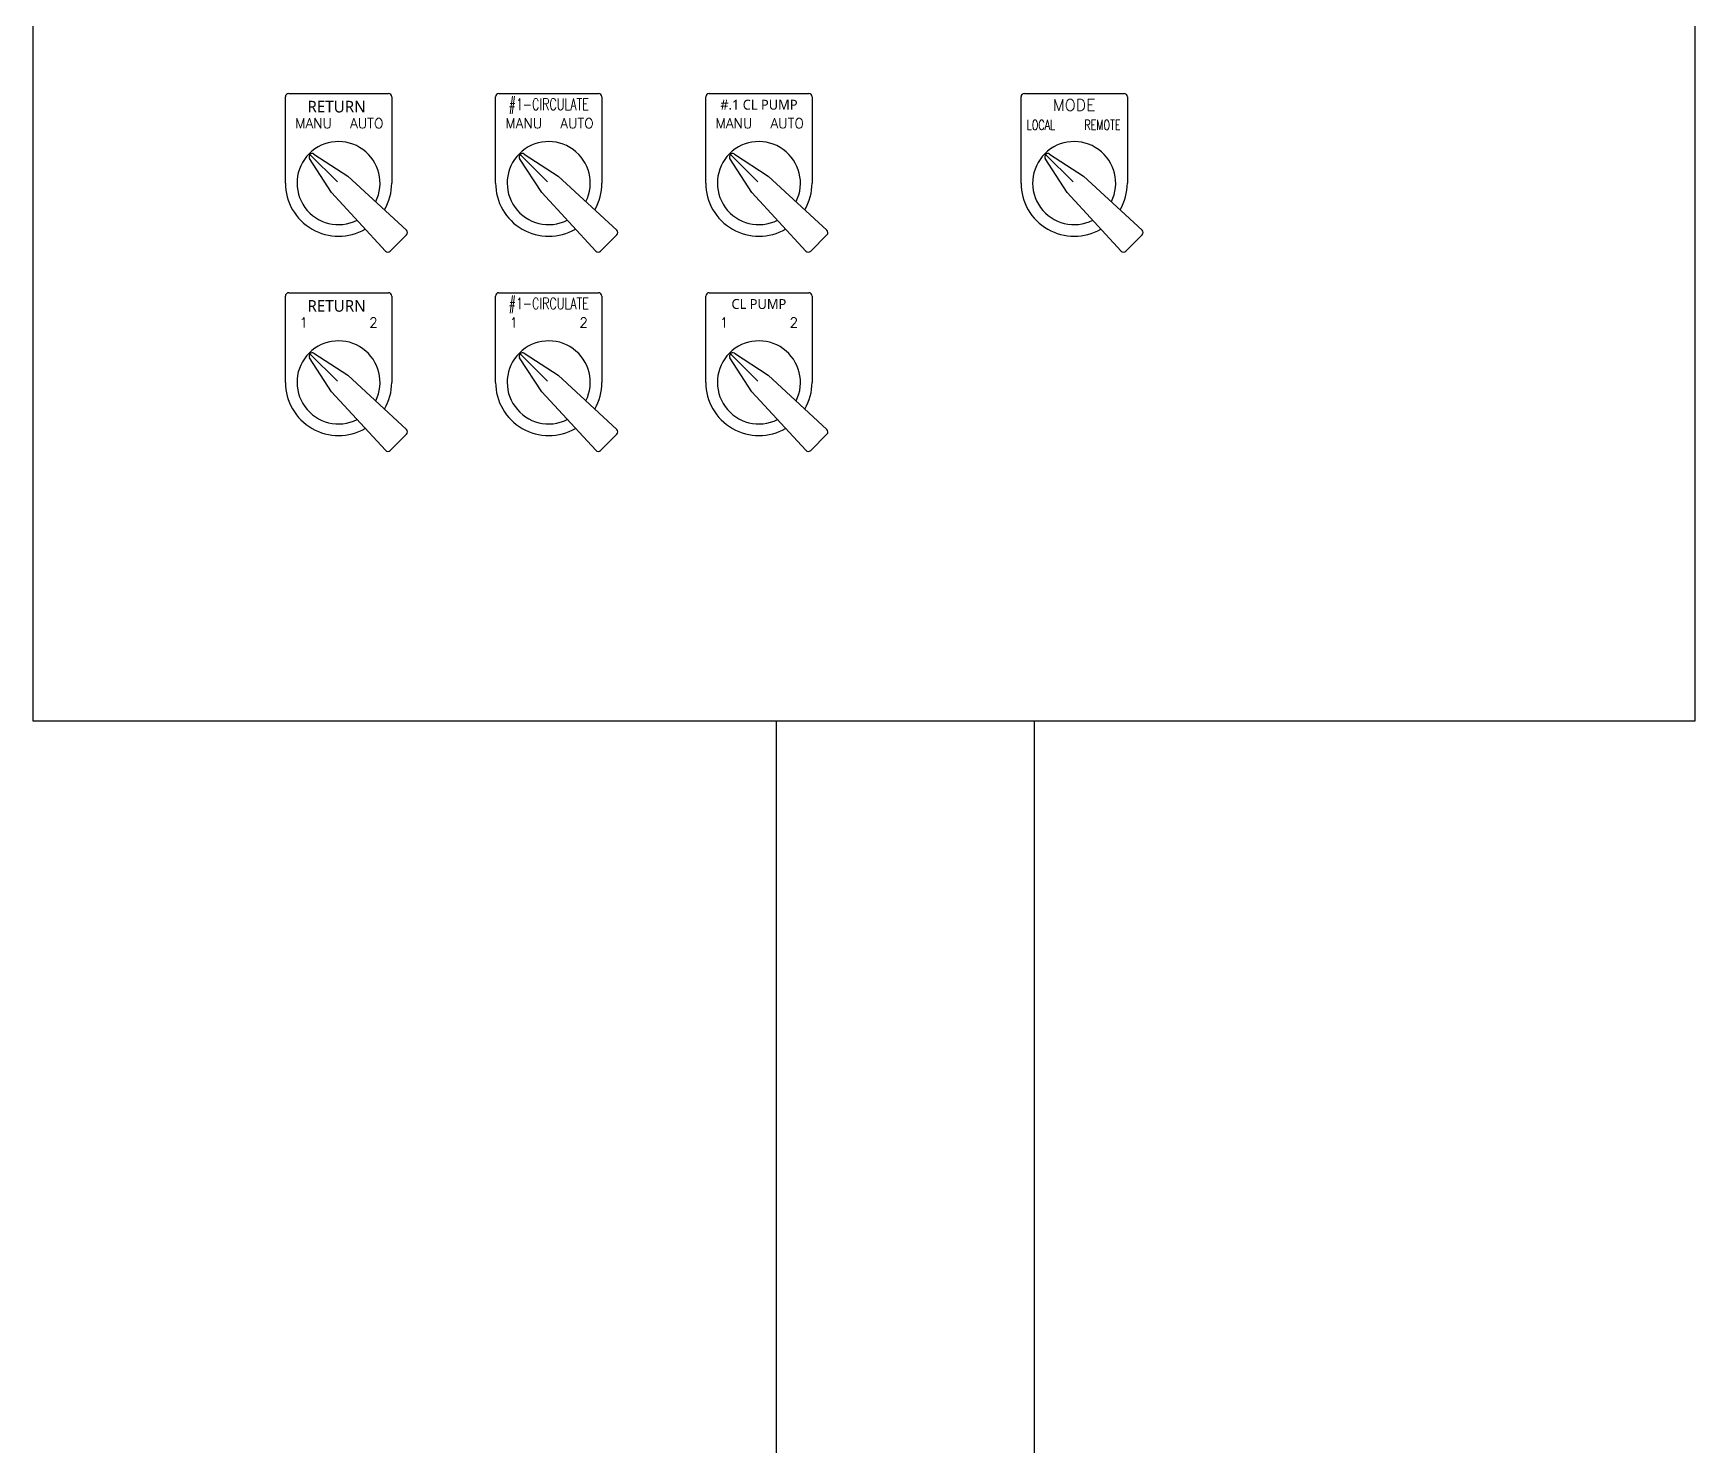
# Model space of a CAD drawing. Header units: millimetres. Extents: x 98929 to 11941380, y 952 to 54154.
# Drawn here: x 307367 to 308224, y 8995 to 9724 of the extents above; entities that cross this region are included whole.
import ezdxf
from ezdxf.enums import TextEntityAlignment as Align

# ---------------------------------------------------------------- set-up
doc = ezdxf.new("R2010")
doc.units = ezdxf.units.MM
doc.layers.add('Default', color=7, linetype='Continuous')
doc.styles.add('ROMANT', font='romant')
doc.styles.add('STYLE1', font='malgun.ttf', dxfattribs={"height": 2.5})

msp = doc.modelspace()

# ---------------------------------------------------------------- linework, layer by layer
at = {"color": 7, "lineweight": -3}
for p, q in [((307366.6, 9369.13), (307366.6, 10515.56)), ((308223.74, 10515.56), (308223.74, 9369.13)), ((307496.67, 9646.85), (307496.67, 9691.42)), ((307498.38, 9693.13), (307549.81, 9693.13)), ((307551.53, 9691.42), (307551.53, 9646.85)), ((307605.1, 9646.85), (307605.1, 9691.42)), ((307606.81, 9693.13), (307658.24, 9693.13)), ((307659.95, 9691.42), (307659.95, 9646.85)), ((307713.53, 9646.85), (307713.53, 9691.42)), ((307715.24, 9693.13), (307766.67, 9693.13)), ((307768.38, 9691.42), (307768.38, 9646.85)), ((307876.17, 9646.85), (307876.17, 9691.42)), ((307877.88, 9693.13), (307929.31, 9693.13)), ((307931.03, 9691.42), (307931.03, 9646.85)), ((307509.36, 9661.58), (307523.49, 9647.45)), ((307511.43, 9661.85), (307528.95, 9650.48)), ((307617.79, 9661.58), (307631.92, 9647.45)), ((307619.86, 9661.85), (307637.37, 9650.48)), ((307726.22, 9661.58), (307740.35, 9647.45)), ((307728.29, 9661.85), (307745.8, 9650.48)), ((307888.86, 9661.58), (307902.99, 9647.45)), ((307890.93, 9661.85), (307908.45, 9650.48)), ((307520.46, 9642), (307509.09, 9659.51)), ((307628.89, 9642), (307617.52, 9659.51)), ((307737.32, 9642), (307725.95, 9659.51)), ((307899.96, 9642), (307888.59, 9659.51)), ((307528.95, 9650.48), (307559.15, 9622.6)), ((307637.37, 9650.48), (307667.58, 9622.6)), ((307745.8, 9650.48), (307776.01, 9622.6)), ((307908.45, 9650.48), (307938.65, 9622.6)), ((307520.46, 9642), (307548.34, 9611.79)), ((307628.89, 9642), (307656.77, 9611.79)), ((307737.32, 9642), (307765.2, 9611.79)), ((307899.96, 9642), (307927.84, 9611.79)), ((307550.81, 9611.74), (307559.2, 9620.13)), ((307659.24, 9611.74), (307667.63, 9620.13)), ((307767.67, 9611.74), (307776.06, 9620.13)), ((307930.31, 9611.74), (307938.7, 9620.13)), ((307496.67, 9543.99), (307496.67, 9588.56)), ((307498.38, 9590.28), (307549.81, 9590.28)), ((307551.53, 9588.56), (307551.53, 9543.99)), ((307605.1, 9543.99), (307605.1, 9588.56)), ((307606.81, 9590.28), (307658.24, 9590.28)), ((307659.95, 9588.56), (307659.95, 9543.99)), ((307713.53, 9543.99), (307713.53, 9588.56)), ((307715.24, 9590.28), (307766.67, 9590.28)), ((307768.38, 9588.56), (307768.38, 9543.99)), ((307509.36, 9558.72), (307523.49, 9544.6)), ((307511.43, 9559), (307528.95, 9547.63)), ((307617.79, 9558.72), (307631.92, 9544.6)), ((307619.86, 9559), (307637.37, 9547.63)), ((307726.22, 9558.72), (307740.35, 9544.6)), ((307728.29, 9559), (307745.8, 9547.63)), ((307520.46, 9539.14), (307509.09, 9556.66)), ((307628.89, 9539.14), (307617.52, 9556.66)), ((307737.32, 9539.14), (307725.95, 9556.66)), ((307528.95, 9547.63), (307559.15, 9519.75)), ((307637.37, 9547.63), (307667.58, 9519.75)), ((307745.8, 9547.63), (307776.01, 9519.75)), ((307520.46, 9539.14), (307548.34, 9508.94)), ((307628.89, 9539.14), (307656.77, 9508.94)), ((307737.32, 9539.14), (307765.2, 9508.94)), ((307550.81, 9508.89), (307559.2, 9517.27)), ((307659.24, 9508.89), (307667.63, 9517.27)), ((307767.67, 9508.89), (307776.06, 9517.27)), ((308223.74, 9369.13), (307366.6, 9369.13))]:
    msp.add_line(p, q, dxfattribs=at)
for centre, radius, start, end in [((307498.38, 9691.42), 1.71, 90, 180), ((307549.81, 9691.42), 1.71, 0, 90), ((307606.81, 9691.42), 1.71, 90, 180), ((307658.24, 9691.42), 1.71, 0, 90), ((307715.24, 9691.42), 1.71, 90, 180), ((307766.67, 9691.42), 1.71, 0, 90), ((307877.88, 9691.42), 1.71, 90, 180), ((307929.31, 9691.42), 1.71, 0, 90), ((307524.1, 9646.85), 21.43, 333.44208, 296.55792), ((307510.58, 9660.37), 1.71, 60.06849, 209.93151), ((307632.53, 9646.85), 21.43, 333.44208, 296.55792), ((307619.01, 9660.37), 1.71, 60.06849, 209.93151), ((307740.95, 9646.85), 21.43, 333.44208, 296.55792), ((307727.43, 9660.37), 1.71, 60.06849, 209.93151), ((307903.6, 9646.85), 21.43, 333.44208, 296.55792), ((307890.08, 9660.37), 1.71, 60.06849, 209.93151), ((307524.1, 9646.85), 27.43, 180, 300.15735), ((307524.1, 9646.85), 27.43, 329.84265, 0), ((307632.53, 9646.85), 27.43, 180, 300.15735), ((307632.53, 9646.85), 27.43, 329.84265, 0), ((307740.95, 9646.85), 27.43, 180, 300.15735), ((307740.95, 9646.85), 27.43, 329.84265, 0), ((307903.6, 9646.85), 27.43, 180, 300.15735), ((307903.6, 9646.85), 27.43, 329.84265, 0), ((307557.99, 9621.34), 1.71, 315, 47.29061), ((307666.42, 9621.34), 1.71, 315, 47.29061), ((307774.85, 9621.34), 1.71, 315, 47.29061), ((307937.49, 9621.34), 1.71, 315, 47.29061), ((307549.6, 9612.96), 1.71, 222.70939, 315), ((307658.03, 9612.96), 1.71, 222.70939, 315), ((307766.46, 9612.96), 1.71, 222.70939, 315), ((307929.1, 9612.96), 1.71, 222.70939, 315), ((307498.38, 9588.56), 1.71, 90, 180), ((307549.81, 9588.56), 1.71, 0, 90), ((307606.81, 9588.56), 1.71, 90, 180), ((307658.24, 9588.56), 1.71, 0, 90), ((307715.24, 9588.56), 1.71, 90, 180), ((307766.67, 9588.56), 1.71, 0, 90), ((307524.1, 9543.99), 21.43, 333.44208, 296.55792), ((307510.58, 9557.51), 1.71, 60.06849, 209.93151), ((307632.53, 9543.99), 21.43, 333.44208, 296.55792), ((307619.01, 9557.51), 1.71, 60.06849, 209.93151), ((307740.95, 9543.99), 21.43, 333.44208, 296.55792), ((307727.43, 9557.51), 1.71, 60.06849, 209.93151), ((307524.1, 9543.99), 27.43, 180, 300.15735), ((307524.1, 9543.99), 27.43, 329.84265, 0), ((307632.53, 9543.99), 27.43, 180, 300.15735), ((307632.53, 9543.99), 27.43, 329.84265, 0), ((307740.95, 9543.99), 27.43, 180, 300.15735), ((307740.95, 9543.99), 27.43, 329.84265, 0), ((307557.99, 9518.49), 1.71, 315, 47.29061), ((307666.42, 9518.49), 1.71, 315, 47.29061), ((307774.85, 9518.49), 1.71, 315, 47.29061), ((307549.6, 9510.1), 1.71, 222.70939, 315), ((307658.03, 9510.1), 1.71, 222.70939, 315), ((307766.46, 9510.1), 1.71, 222.70939, 315)]:
    msp.add_arc(centre, radius, start, end, dxfattribs=at)
at = {"layer": 'Default', "color": 7}
for p, q in [((307750.04, 8290.29), (307750.04, 9369.13)), ((307883.16, 8290.29), (307883.16, 9369.13))]:
    msp.add_line(p, q, dxfattribs=at)

# ---------------------------------------------------------------- texts
at = {"color": 7, "lineweight": -3}
for s, height, style, p in [('RETURN ', 6, 'STYLE1', (307524.1, 9686.28)), ('#.1 CL PUMP', 5.1, 'STYLE1', (307740.95, 9687.31)), ('MODE', 6, 'ROMANT', (307903.6, 9687.13)), ('MANU', 5.143, 'ROMANT', (307511.24, 9677.71)), ('AUTO', 5.143, 'ROMANT', (307538.67, 9677.71)), ('MANU', 5.143, 'ROMANT', (307619.67, 9677.71)), ('AUTO', 5.143, 'ROMANT', (307647.1, 9677.71)), ('MANU', 5.143, 'ROMANT', (307728.1, 9677.71)), ('AUTO', 5.143, 'ROMANT', (307755.53, 9677.71)), ('RETURN ', 6, 'STYLE1', (307524.1, 9583.42)), ('CL PUMP', 5.1, 'STYLE1', (307740.95, 9584.45)), ('1', 5.14, 'ROMANT', (307506.1, 9574.85)), ('2', 5.14, 'ROMANT', (307542.1, 9574.85)), ('1', 5.14, 'ROMANT', (307614.53, 9574.85)), ('2', 5.14, 'ROMANT', (307650.53, 9574.85)), ('1', 5.14, 'ROMANT', (307722.95, 9574.85)), ('2', 5.14, 'ROMANT', (307758.95, 9574.85))]:
    msp.add_text(s, height=height, dxfattribs=dict(at, style=style)).set_placement(p, align=Align.MIDDLE)
at = {"color": 7, "lineweight": -3, "style": 'ROMANT', "width": 0.7}
for s, height, p in [('#1-CIRCULATE', 6, (307632.53, 9687.13)), ('LOCAL', 5.143, (307886.45, 9676.85)), ('REMOTE', 5.143, (307918.17, 9676.85)), ('#1-CIRCULATE', 6, (307632.53, 9584.28))]:
    msp.add_text(s, height=height, dxfattribs=at).set_placement(p, align=Align.MIDDLE)

doc.saveas('drawing.dxf')
